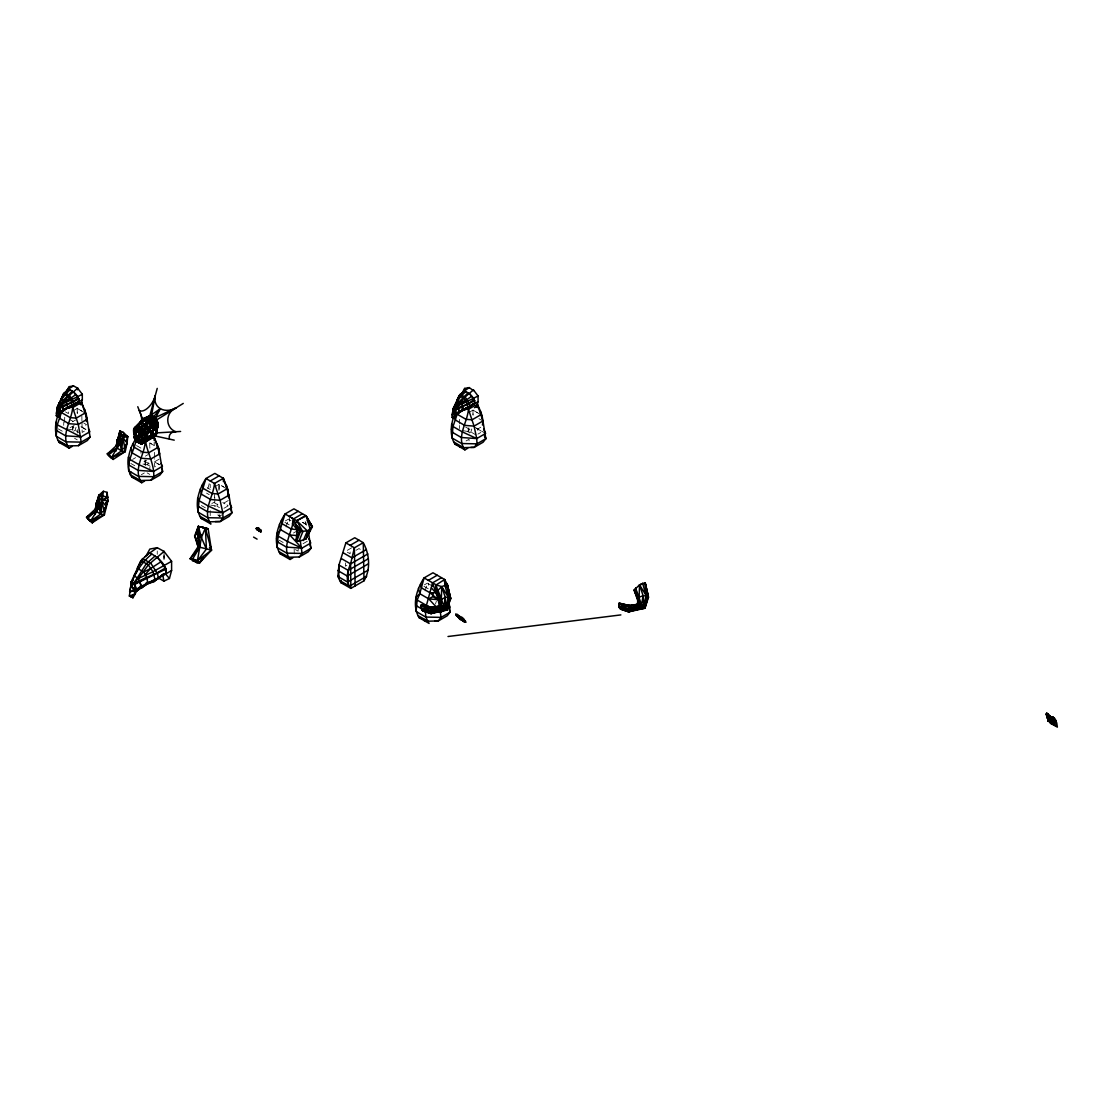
<?xml version="1.0" encoding="UTF-8"?>
<svg xmlns="http://www.w3.org/2000/svg" width="1113" height="1113" viewBox="0 0 1113 1113"><rect width="100%" height="100%" fill="white"/><g stroke="black" fill="none" stroke-linecap="round" stroke-linejoin="round"><path stroke-width="0.75" stroke-dasharray="5 3.75" d="M164.042 553.731L164.001 561.091L164.056 555.053M63.705 425.333L63.775 422.258M72.401 430.202L72.47 426.822L76.101 428.922M144.94 464.775L145.107 456.316L148.085 454.591M214.364 497.622L214.419 494.534M345.461 562.9L345.392 566.183L348.355 564.472M459.432 428.575L459.502 425.5M459.53 423.97L459.627 419.351M468.156 431.914L468.225 428.519M77.173 413.006L77.27 408.388L75.851 404.186M149.74 446.035L149.824 442.946L154.248 445.617L154.206 442.153M218.927 490.416L219.066 484.252L223.532 486.882M472.928 414.704L473.025 410.085L480.426 414.537M64.54 422.244L64.735 417.222M207.881 488.426L209.23 483.765L206.267 485.477M286.083 526.978L288.337 519.201L291.008 520.745M425.11 590.92L427.364 583.142L431.371 585.452M76.032 427.281L75.141 430.3L72.359 431.9M150.158 466.291L147.681 464.858L149.003 460.337M219.4 507.598L216.924 506.165L218.704 500.127M471.787 428.978L470.896 431.997L468.114 433.597M435.503 604.039L436.379 601.02M221.682 514.943L219.108 516.474L219.108 512.091M72.79 410.975L77.27 408.388L84.671 412.826M72.568 421.744L75.545 420.032M81.972 422.509L82.056 427.225L86.522 424.651L83.809 423.079M132.628 459.377L135.591 457.666M159.062 459.21L154.596 461.798L159.813 464.803M141.365 474.681L144.328 472.969M214.572 486.854L219.066 484.252L226.454 488.704M228.304 500.516L223.852 503.09L227.762 505.358M223.95 508.293L228.207 505.831L222.781 502.575M468.545 412.686L473.025 410.085M285.373 520.912L288.337 519.201M293.456 533.044L297.922 530.47M480.788 427.211L477.811 428.922L477.88 432.387M466.069 440.957L469.032 439.259L469.13 444.449M477.922 434.126L480.76 432.484M303.042 543.728L307.313 541.266M351.625 547.833L345.698 551.255L350.122 553.801L350.122 548.723M355.979 550.337L358.97 548.598L363.436 551.227M424.401 584.854L427.364 583.142M70.049 427.629L74.168 425.597M143.953 461.519L146.707 460.17M211.832 503.493L214.586 502.144M463.05 430.675L470.896 431.997L475.849 434.863M67.295 428.978L75.141 430.3L80.094 433.152M142.979 464.065L147.681 464.858M210.649 505.107L216.924 506.165M477.491 412.714L473.067 410.154L473.067 415.302M478.938 418.683L482.931 420.992M474.249 426.877L484.336 432.693M465.582 427.002L473.067 431.329M423.914 586.273L428.338 588.833L428.338 583.755M302.625 522.317L306.047 524.293L307.063 527.437M154.276 445.576L149.852 443.016L149.852 448.163M284.886 522.331L289.31 524.891L289.31 516.418M81.736 411.017L77.312 408.457L77.312 413.591M136.537 445.603L140.961 448.149L140.961 453.297M207.268 487.758L210.218 489.456M206.531 493.101L209.23 494.659M65.472 411.88L68.422 413.591L68.422 410.196M145.01 461.394L149.852 464.191L149.852 469.324M214.253 502.686L217.898 504.787M279.182 540.208L283.147 542.49M295.488 549.613L298.131 551.144M69.562 419.378L72.957 421.34M82.056 427.225L85.979 429.479M130.833 463.467L134.798 465.763M147.139 472.886L149.782 474.402M201.397 505.539L205.362 507.82M217.703 514.943L220.346 516.474M58.293 428.895L62.258 431.19M74.599 438.313L77.242 439.844M476.74 428.408L482.179 431.663M154.888 462.09L158.964 464.524L154.707 466.987L154.54 458.639M80.985 426.696L86.424 429.966L82.167 432.414L82.098 428.95M302.597 522.359L305.56 524.14M305.157 521.663L306.047 524.293L305.588 520.606M468.81 427.768L468.893 432.484M294.166 548.848L294.263 554.051M214.739 497.205L214.934 506.652M154.415 452.351L154.512 457.067M145.594 460.629L145.706 466.917M81.847 416.206L81.931 420.923M73.055 426.056L73.11 429.201M164.028 556.417L164.028 557.237M298.201 546.066L298.201 550.448M219.108 484.322L219.108 489.47M210.218 484.378L210.218 487.758M210.218 510.617L210.218 515.764M157.253 550.991L157.253 554.288M77.312 429.618L77.312 433.04"/><path stroke-width="1.5" d="M155.138 396.061L151.618 414.912L156.794 419.824L158.227 423.872L154.874 428.644C150.213 433.096 143.229 431.413 138.916 435.962L135.424 436.004L135.383 435.169L135.424 436.004C142.756 435.378 149.81 432.303 156.307 428.742L158.227 423.872L155.848 417.347L160.369 408.666A16.82 13.37 -37.9 0 1 155.138 396.061A13.857 7.068 -59 0 1 139.264 410.544A8.014 2.435 78.5 0 1 141.754 421.298M143.132 434.098L141.574 430.091L135.299 427.169C131.376 428.213 135.132 438.995 135.703 434.112L135.744 435.893L136.273 432.206L136.036 433.027M169.399 439.092A8.695 6.72 34.4 0 1 175.951 431.733A12.605 11.909 -71.1 0 1 175.84 408.012A16.82 13.37 -37.9 0 1 160.369 408.666L147.904 417.292L136.009 427.392L133.727 432.567L135.383 435.976L133.643 432.887L134.548 428.171L139.278 423.497L142.951 425.903L144.175 425.416L138.249 428.7L136.482 431.413L135.703 435.865L133.977 431.719M136.259 432.261L139.403 428.199L144.314 431.691L148.558 430.592L152.398 427.211L155.389 426.168L157.309 422.467M138.165 441.332L137.72 438.953L143.257 441.388L150.074 438.299L156.613 432.637L155.959 425.277L152.189 419.768L147.904 417.709L151.563 415.191M144.954 440.498L148.307 439.802L153.608 436.727L153.705 434.307L149.017 431.524C148.224 436.282 140.767 437.27 140.767 441.944C135.675 436.672 137.247 442.348 141.254 444.212L148.307 439.802L153.705 434.307L152.398 427.211L148.822 422.578L142.464 419.796L135.661 426.71L135.216 428.491M135.271 433.861L134.228 436.185L138.109 439.023L138.026 440.428L134.395 437.979L134.91 434.571L136.009 436.338L134.506 437.214L135.396 433.305M138.541 441.527L138.541 442.71L136.44 441.444L134.395 437.979L135.146 434.418M138.402 439.872L139.682 437.019L144.175 434L137.581 439.12M155.806 417.625L149.921 421.465L143.8 428.519L141.17 430.049L138.666 436.059L141.574 433.18L142.631 434.209L141.17 430.049L136.203 427.197L134.27 428.853L134.005 433.138L135.703 435.865M138.722 435.239L139.556 434.738L138.916 435.962L138.916 434.557M156.975 421.104C153.357 427.42 144.565 429.048 139.167 433.764L138.638 435.934L139.556 432.414L141.212 433.917L138.569 435.726L135.299 435.586L133.741 433.221L134.13 430.522L133.699 433.096L135.383 435.976M139.556 433.903L139.556 432.414L134.59 429.562L135.299 427.169L136.649 427.809C140.641 426.752 137.469 432.567 141.156 428.867L138.902 430.175L138.485 428.449L136.982 431.288M141.574 431.232L141.17 430.049L139.375 433.04M138.36 434.946L146.095 439.482L145.107 441.944L142.311 443.127L141.254 442.487L141.254 444.212L142.436 441.513L140.447 440.47L141.254 444.212L149.615 438.731L151.368 436.866L150.185 435.851L152.119 436.421L151.048 437.882L150.185 435.851L152.119 436.421L150.408 437.799L144.092 434.126L139.153 437.799M140.989 431.58L141.351 430.077L141.351 431.357M141.17 431.19L141.17 430.049M146.248 433.555L144.954 429.535L137.65 425.333L134.756 428.255L135.021 429.423L134.27 428.853L133.783 432.401M142.061 429.882L144.022 434.487M144.481 420.074L141.894 422.996L138.735 424.429L138.875 426.446L134.979 428.686L139.96 431.552C148.572 428.978 128.621 424.345 139.403 428.213L139.417 429.882L141.142 426.849L139.848 430.522L140.21 428.06M175.84 408.012L155.848 417.347L153.524 416.902L147.612 421.02L142.951 426.71L144.133 424.248L153.524 416.902L160.369 408.666M143.8 429.284L143.8 428.519L146.081 428.658L145.594 426.543L142.951 425.903L140.669 423.705L140.697 424.665M144.022 438.578L144.022 437.771L141.727 439.12M148.822 422.578L145.594 426.543L142.951 425.903M199.714 543.951L199.714 547.359L192.73 558.796L190.156 558.74L198.044 546.761L195.679 537.454M138.763 441.917L138.777 442.849L136.44 441.444L135.188 438.397L137.456 435.684L136.203 437.576M645.693 586.927L645.345 583.629L648.448 597.278L644.942 608.227L628.734 611.858L628.622 608.032L629.36 609.437M73.472 385.877L67.434 389.703L66.836 391.581L68.881 386.726L73.472 385.877L77.673 388.187L82.32 394.28L82.32 399.929L80.999 404.895L78.258 401.89M77.673 388.187L77.673 389.606L77.673 388.187L67.976 396.492L61.855 404.84L57.208 408.916L56.248 415.706L58.53 416.693L58.933 414.746L57.306 416.165M130.972 585.229L138.429 578.426L148.335 564.889L164.056 551.436L164.056 552.577L164.056 551.436L157.253 547.693L149.824 549.071L146.499 555.22L157.253 547.693M455.718 413.841L456.525 414.314L459.558 412.45L459.419 411.615L458.765 411.24L454.201 418.446L452.003 417.417L453.047 410.558L457.61 406.551L463.731 398.19L473.428 389.884L473.428 390.593L469.227 387.588L464.636 388.423L462.591 392.221L469.227 387.588M136.009 436.338L134.228 436.185L135.271 439.065C138.165 437.27 133.908 438.939 142.116 442.431L146.095 439.482L143.271 437.993L142.408 438.55L141.254 440.303L143.257 441.388L146.095 439.482M146.526 435.879L148.085 438.884L150.408 437.799L146.526 435.642L143.299 437.785L143.271 440.094M147.904 417.528L141.713 419.615L140.586 422.022M141.24 421.59L142.77 418.891L149.796 415.789L155.848 417.347L155.417 419.003L155.737 417.361L153.385 417.013L151.674 415.024L142.77 418.891L140.085 422.745C140.335 420.422 146.944 415.441 147.097 419.504M151.187 421.855L151.187 420.408L148.933 420.004L147.083 418.043M138.582 440.734L135.522 438.939C136.885 439.148 135.73 437.506 134.033 436.658L137.873 439.245L134.701 437.172L135.786 437.632L137.497 436.171M136.217 439.315L134.701 437.172L139.737 440.136L135.494 437.618C147.069 441.722 135.897 442.918 138.638 438.174L137.678 436.56L136.551 438.397L138.638 438.174M338.742 578.454L338.95 565.028L345.865 542.88L354.755 537.746L363.269 542.671C369.516 554.037 370.866 569.508 364.021 580.791L350.859 588.387L340.842 582.614L337.865 576.451L338.95 565.028L348.202 570.371L348.341 583.699M341.107 580.374L340.842 582.614L345.475 584.283M107.126 492.377L107.029 497.135L102.368 500.335L99.572 506.693L90.501 521.107L86.536 517.169L95.315 509.086L98.848 495.257L103.37 491.278L107.126 492.377L107.975 500.488L104.358 514.86L92.254 522.72L87.663 518.366L99.127 507.792M190.156 558.74L197.432 560.799L206.42 549.071L201.383 537.565L197.877 532.835L194.622 535.993L199.714 547.359L197.794 535.923L198.351 526.324L208.145 528.8L211.484 550.17L199.63 562.83L197.14 562.844L190.156 558.74L199.714 547.359L198.351 526.324L194.622 535.993L198.044 546.761L211.484 550.17L205.39 528.021L199.728 526.713L208.145 528.8L199.728 526.713M430.981 613.124L422.717 610.884L431.162 613.486L431.19 607.392L441.11 605.764L441.75 586.607L447.315 584.506L450.57 598.001L447.162 609.98L430.94 613.597L422.717 610.884L421.062 608.199L421.201 604.999L431.357 607.336L440.386 606.195L447.315 609.256L447.162 609.98L430.801 612.762L430.94 613.597L447.315 609.256L450.57 598.001L447.315 584.506L444.63 579.511L432.971 572.778L424.081 577.911C416.61 589.292 411.671 605.11 419.058 617.645L429.075 623.419L425.778 617.075L425.486 611.051L416.025 605.583L415.775 597.598L419.768 593.702L424.081 577.911L436.199 584.895L441.75 586.607L448.247 597.097L447.315 609.256L445.826 610.105L441.43 608.561L439.663 606.627L439.858 600.157L436.199 584.895L444.63 579.511L444.783 582.419M622.612 604.665L618.995 603.26L618.856 606.446L629.346 606.335L638.904 604.011L643.704 605.917L645.109 607.517L643.62 608.352L640.365 606.71L628.65 607.587L628.984 605.653L638.904 604.011L639.53 584.854L645.109 582.753L648.364 596.248L644.942 608.227L628.581 611.009L629.207 605.5L638.18 604.442L645.109 607.517L646.041 595.344L645.109 582.753M1054.331 723.144L1049.921 722.114L1049.893 719.235C1048.154 718.581 1043.883 711.374 1048.446 714.393L1048.251 719.179L1051.27 719.805L1051.187 717.217M98.848 495.257L98.807 502.533L96.135 511.243L86.536 517.169L90.501 521.107L100.657 514.136L100.128 506.638L102.368 500.335L108.114 497.219L98.848 495.257L96.414 503.048L96.135 511.243L95.022 514.526M59.824 414.467L59.518 408.485L57.445 406.885L63.441 393.877L68.561 388.952C73.291 391.345 79.093 395.713 79.065 401.598L67.003 408.401L60.77 412.617L59.824 414.467L58.78 411.24M135.146 594.008L134.645 584.311L131.278 581.737L140.989 560.646L149.281 552.674C156.961 556.556 166.352 563.637 166.31 573.153L157.406 579.052L146.763 584.186L136.676 591.003L135.146 594.008L134.047 590.92M292.9 557.836L290.048 559.477L280.031 553.69C272.643 541.168 277.582 525.35 285.053 513.969L293.943 508.836L306.145 515.876L312.377 526.741L305.908 539.068L298.952 541.308L296.837 540.932L296.211 539.694L297.171 529.426L293.568 518.881L302.458 513.747M467.766 448.233L464.914 449.875L454.897 444.101C449.652 435.893 450.807 425.083 453.867 416.29M452.003 417.417L455.676 416.123L454.744 413.799L455.273 410.182L453.2 408.596L459.196 395.574L464.316 390.663C469.046 393.042 474.848 397.411 474.82 403.296L456.525 414.314L456.274 412.464L456.594 413.104L469.909 406.509L478.075 401.64L478.075 395.991L473.428 389.884M1048.251 719.179L1047.152 716.883L1048.251 719.179L1049.865 718.414M1046.401 714.24C1048.655 719.401 1046.262 710.219 1046.401 714.769L1048.196 717.704L1047.124 717.662L1047.611 716.132L1046.401 714.769L1047.194 713.405L1046.846 716.021L1047.583 718.205L1048.543 718.024L1047.792 713.739L1047.124 717.662L1049.893 719.235L1049.782 715.729L1048.363 717.05L1047.5 716.522L1048.446 714.393L1047.166 714.393L1046.818 713.183L1051.395 717.342L1054.206 717.76L1056.752 722.935L1057.35 727.123L1050.547 723.213L1050.909 722.49M72.122 391.011C68.269 396.311 56.123 404.033 60.825 411.393L60.77 412.617L59.963 412.144M139.807 588.429L136.676 591.003L136.774 589.041L133.908 583.254L146.304 563.721L155.069 556.013M456.525 414.314L456.594 413.104C451.878 405.744 464.024 398.009 467.877 392.722M197.502 541.628L199.714 547.359L197.794 535.923L198.351 526.324L201.383 537.565L197.432 560.799L199.63 562.83L203.707 557.53M197.905 534.003L198.351 526.324L195.805 534.31M133.045 597.611L129.345 596.025L131.042 584.923L134.464 590.405L129.637 591.893L131.042 584.923M134.13 431.288L133.991 432.929M135.132 428.936L135.202 427.949M431.371 607.74L421.368 605.444M444.407 581.097L447.315 584.506L448.247 597.097L445.91 607.67L431.51 612.039L421.646 609.771L431.162 613.486L431.413 607.253L421.201 604.999L431.566 608.088L441.11 605.764L445.91 607.67L447.315 609.256M641.839 605.862L638.904 604.011L634.201 590.057L639.53 584.854L643.091 595.65L641.603 604.86L629.429 608.561L618.856 606.446L620.511 609.131L628.734 611.858L629.207 605.5L619.162 603.705M619.148 607.239L619.621 606.668L620.511 609.131L628.956 611.733L629.207 605.5L619.593 603.204L618.731 604.206L629.346 606.335L618.995 603.26L629.207 605.5L628.734 611.858L622.626 609.618M98.667 503.146L99.057 497.219L101.38 495.48L103.37 491.278L100.657 514.136L104.358 514.86L101.38 495.48M151.02 418.891L149.267 416.457L141.017 420.644M130.708 471.745L130.458 474.806L131.682 476.962L141.699 482.736L144.551 481.094M156.46 434.376L154.61 436.282L150.672 436.978L152.161 437.84L156.46 434.376L157.142 425.361L153.524 418.738L151.187 418.265L149.253 416.276L145.65 418.043M70.105 389.842C63.33 395.741 57.292 403.977 56.429 413.16L59.448 412.255L59.921 414.412L58.446 416.749L58.85 414.801L57.222 416.22M134.325 590.488L130.903 585.007C134.506 573.473 142.186 561.773 151.785 554.121M456.998 402.572L453.2 408.596L452.963 410.614L455.161 413.939L452.184 414.857C453.13 405.716 459.015 397.438 465.86 391.553M149.337 582.405L140.85 587.567L141.574 587.984L147.431 583.769L147.236 578.37L143.758 571.999L137.261 568.242L140.989 560.646L148.335 564.889L152.996 571.79L138.429 578.426L133.894 575.811L136.676 571.72M459.558 412.45L463.231 409.125L463.036 406.509L460.893 402.586L456.887 400.263L460.142 394.28L465.304 397.271L469.143 403.115L469.909 406.509L459.099 412.186L461.255 410.307M447.023 587.608L447.315 584.506L446.703 585.869L447.551 585.368L444.518 581.529M125.073 447.843L127.063 443.071L127.731 436.574L123.167 432.317L119.926 430.912L116.197 445.812L117.004 447.969L121.526 450.862L125.226 451.586L127.063 443.071L120.301 433.847L119.926 430.912L123.14 437.506L125.226 451.586L113.136 459.446L107.405 453.895L116.197 445.812L119.926 430.912M99.767 503.507L99.057 497.219L96.414 503.048L98.306 504.718L99.057 497.219L106.194 506.345L104.205 511.117L107.975 500.488L102.368 500.335M133.56 594.592L131.904 597.125L130.917 596.846L132.906 597.695L135.285 593.925L134.52 590.433L130.903 585.007L131.278 581.737L133.282 579.08M119.995 444.518L117.004 447.969L107.405 453.895L111.37 457.833L121.526 450.862L123.14 437.506L125.157 435.948L127.731 436.574L126.492 441.402M228.638 497.845L227.942 489.595L223.365 478.326L214.851 473.401L205.961 478.534C198.49 489.915 193.537 505.733 200.938 518.268L210.941 524.042C201.815 511.382 213.487 496.829 214.475 483.445L223.365 478.326L228.972 495.16L231.88 512.87L229.125 516.404L220.235 521.538L209.606 521.83L199.714 516.112M482.444 425.013C483.946 417.695 480.301 410.6 477.324 404.144L477.394 407.581M123.167 432.317L125.157 435.948L121.915 434.557L127.731 436.574L123.14 437.506L117.004 447.969L108.545 455.092L111.37 457.833L117.004 447.969L120.301 433.847L117.282 439.774L117.004 447.969L115.905 451.252M119.536 439.872L120.301 433.847L121.526 450.862L123.376 448.261M139.334 435.308L138.666 435.406M1053.26 723.492L1052.049 724.187L1050.227 722.629L1053.093 717.12L1053.315 724.8M1056.028 726.358L1055.847 720.292L1048.488 716.062L1048.543 718.024L1047.486 717.482L1047.138 714.852L1048.363 717.05L1047.597 715.951L1048.446 714.393L1047.083 715.52L1047.124 717.662L1049.796 716.216M120.301 433.847L117.004 447.969L120.301 433.847L121.526 450.862M134.506 437.214L134.91 434.571L134.91 436.574M420.937 605.597L431.566 608.088L421.062 608.199L431.635 610.314L443.809 606.613L445.297 597.403L441.75 586.607L436.407 591.81L441.11 605.764L444.045 607.615M455.05 406.134L459.196 395.574L463.731 398.19C466.987 401.501 471.133 410.21 462.758 410.113M151.493 415.65L151.618 414.912L153.288 417.751L155.667 417.848L153.274 416.958L153.135 417.667L151.577 415.274M367.846 553.94L350.595 563.901C347.117 571.539 345.253 581.278 350.859 588.387L350.595 563.901L354.379 547.805L363.269 542.671L364.021 580.791M138.916 428.922L138.513 430.411L139.403 428.213L136.12 426.933M155.486 419.42L155.848 417.347L153.274 416.958M100.657 514.136L98.765 502.297L96.414 503.048L95.315 509.086L96.135 511.243L100.657 514.136L102.493 511.535M156.46 431.413L158.032 425.347L156.446 432.414M153.232 417.514L151.549 415.469M132.906 597.695L133.699 594.467M454.201 418.446L454.855 415.65L455.676 416.123L454.535 412.951M146.471 439.343L147.139 436.783L148.085 438.884L146.471 439.343L147.139 436.783L147.139 438.786M148.836 437.548L150.074 438.299L148.46 438.759L149.128 436.199L150.074 438.299L144.328 440.678M100.128 506.638L99.057 497.219L96.135 511.243L98.765 502.297M156.836 430.842L158.032 425.347M645.109 607.517L628.956 611.733L619.426 608.032L629.304 610.3L643.704 605.917L646.041 595.344L642.577 583.101M290.048 559.477C280.921 546.817 292.594 532.264 293.568 518.881M441.485 577.703L432.595 582.822L426.432 605.402L440.915 612.122L449.805 606.988L448.789 602.328M135.313 427.448L143.368 418.822L145.692 419.031L149.267 416.457L151.104 419.128L149.253 416.276M148.711 432.943L148.558 430.592L145.594 426.543L147.069 427.976L156.794 419.824L183.255 403.421M156.432 431.427L158.227 423.872M57.653 416.137C55.066 423.761 54.467 432.832 57.918 440.233L67.823 445.951L78.439 445.673L87.329 440.539L90.083 436.992L86.146 413.716L81.569 402.447L72.679 407.581C71.705 420.964 60.032 435.517 69.159 448.177L72.011 446.522M153.705 434.307L150.102 431.955L149.935 429.604L146.805 424.902L144.133 424.248L141.88 422.064L136.607 426.029L133.699 433.096L134.242 432.54M148.46 438.759L149.128 436.199L149.128 438.202M308.412 532.153L310.972 548.306L302.096 553.425L286.751 553.133L277.067 547.526L278.139 536.118L285.053 513.969L296.726 520.703L307.425 530.971L303.279 540.584M158.463 578.023L163.889 581.153L169.44 578.496L171.597 570.468L171.597 561.314L164.056 551.436M474.472 407.692L476.754 406.593L478.075 401.64M157.225 388.395L149.796 415.789L147.514 417.681L148.405 417.333M136.245 438.87C134.882 450.848 124.628 462.799 130.458 474.806L140.363 480.524L141.699 482.736M621.096 609.061L620.943 608.616M137.72 429.479L138.888 428.463L139.403 429.521L139.835 428.018L139.835 429.632M138.916 429.145L139.835 428.018L139.403 429.882L139.222 428.282M135.995 438.508C129.665 447.983 126.729 459.474 128.718 470.799L138.402 476.392L153.747 476.698L162.623 471.564L158.686 448.289L154.109 437.019L145.219 442.139C144.384 454.925 133.797 467.989 140.363 480.524L150.978 480.232L159.869 475.112L162.623 471.564L161.733 468.476M143.02 435.239L137.567 439.552L138.777 442.849M143.591 439.718L144.217 437.604L145.344 439.663L143.591 439.718L145.038 438.439M137.72 438.953L137.734 440.108L135.383 438.703L136.356 437.492L138.694 438.898L134.228 436.185M141.254 442.487L141.254 444.212L143.257 441.388L142.575 438.995L141.476 441.235L143.257 441.388L142.575 438.995L142.575 440.998M140.739 440.887L140.461 441.791L142.116 442.431L140.447 440.47L134.395 437.979L135.383 438.703M136.023 433.207L138.527 428.477L138.694 429.632L138.485 428.449L141.574 430.091M138.902 429.799L139.403 428.769M140.294 441.527L143.285 438.995L145.789 440.498L143.271 438.452L141.254 440.303M145.706 420.241L145.692 419.031L147.612 421.02L149.921 421.465L154.874 428.644L150.102 431.955M135.522 438.939L135.828 438.063M123.14 437.506L120.997 443.364L119.634 439.023L117.282 439.774L119.174 441.444L119.634 439.023M300.524 531.332L295.362 524.153L302.792 531.736L300.524 531.332L295.362 524.153L296.726 520.703L306.145 515.876L312.377 526.741L307.425 530.971L300.524 531.332L296.837 540.932L298.952 541.308L302.792 531.736L296.726 520.703L305.602 515.569M1047.083 715.52L1046.401 714.769L1047.208 713.683M64.415 409.542L66.571 407.65C74.432 409.974 72.192 399.595 67.976 396.492L63.441 393.877L61.34 399.859L63.232 395.143L67.629 389.8M61.34 399.859L62.606 396.715M73.569 405.076L78.55 402.057L71.357 406.885L67.003 408.401M418.474 588.276L419.768 593.702L417.166 600.06L416.095 611.482L425.778 617.075L441.124 617.381L450 612.247L449.805 606.988M152.551 435.851L153.204 434.251L150.825 433.833L152.551 435.851L150.825 433.833L152.578 434.96M140.015 564.249L140.655 562.719M197.877 532.835L197.836 536.257L201.383 537.565L205.39 528.021L206.42 549.071M458.987 396.854L457.095 401.57L456.887 400.263M135.188 438.397L134.395 437.979L135.828 438.772L136.217 437.854M305.212 516.446L306.145 515.876L310.249 529.343L307.16 536.577L306.492 535.353M135.522 437.701L137.873 439.371M145.789 440.498L143.271 439.106L140.127 440.971L141.295 440.205L143.257 441.388M641.603 604.86L635.648 588.221L634.466 590.906L636.33 593.493M305.908 539.068L310.249 529.343M640.378 585.48L641.06 583.977M135.452 435.559L134.548 437.479L136.44 441.444L137.581 440.345L136.426 440.998M1046.874 714.977L1046.568 713.308M139.835 429.632L141.142 426.849M155.263 435.433L156.084 433.764L154.93 435.044M1047.653 716.369L1046.818 716.285L1047.194 715.075M106.403 503.452L107.975 500.488L105.735 502.826M140.586 436.282L144.092 434.126M140.711 436.574L144.161 434.153L143.925 432.971M459.474 397.536L458.695 398.927L459.919 395.546M201.926 558.684L199.63 562.83L192.368 560.771M138.541 438.675L144.022 434.084M62.829 396.089L64.387 392.583L69.549 395.56L73.667 402.03L74.154 404.812L72.735 405.828L71.649 405.202M1047.124 717.662L1047.5 716.522M1047.486 717.482L1047.834 715.297L1046.846 716.021M135.202 437.757L136.329 435.92L137.289 437.534L135.202 437.757L138.179 439.065L138.207 440.525M256.24 528.397L258.077 527.701L260.915 530.275L260.915 531.944L256.63 529.468L256.24 528.397L261.305 531.332M143.034 430.926L147.069 427.976M448.247 591.977L447.551 585.368L450.654 599.017L449.109 600.213L450.57 598.001L448.247 597.097L445.297 597.403L439.858 600.157L436.199 590.349M645.345 583.629L648.448 597.278L646.903 598.474L648.364 596.248L643.091 595.65L639.182 597.222L637.777 599.434L637.457 604.874L639.224 606.808L643.62 608.352M142.979 442.334L144.593 439.858M57.347 407.233C62.885 397.717 54.3 415.344 59.059 403.226L60.575 400.986M144.412 419.504L145.149 418.446L143.104 418.864L137.595 425.709M125.213 445.673L127.063 443.071M104.344 508.947L106.194 506.345M146.499 555.22L149.281 552.674M462.591 392.221L464.316 390.663M64.443 393.682L68.561 388.952M143.41 559.31L141.337 562.037L142.52 558.559L150.909 563.401L157.573 573.863L158.338 578.357L146.415 583.991L148.585 582.238M57.166 410.307L57.139 410.822M452.782 412.659L453.548 411.657M62.286 410.627L60.77 412.617L60.227 411.087L58.989 412.088L82.32 399.929M138.485 428.978L137.65 429.465M136.676 591.003L139.445 587.4M78.439 445.673L81.207 442.125L90.083 436.992M150.978 480.232L153.747 476.698C154.61 461.798 144.314 448.845 145.219 434.167M278.807 551.547L288.712 557.251L299.327 556.973L302.096 553.425L300.204 540.389M477.324 404.144L482.931 420.992L485.838 438.703L483.084 442.237L474.194 447.37L463.578 447.649L453.673 441.944M145.358 556.57L147.779 554.065M460.74 394.517L463.384 391.512M467.404 406.913L468.49 407.539L473.401 403.727L476.754 406.593M296.726 539.082L296.211 539.694L299.856 530.011L291.147 528.939L282.299 523.833L281.464 520.355M150.408 437.799L149.615 438.731L155.945 435.294L156.613 432.637L156.098 427.225L151.187 420.408M421.799 604.943L420.937 605.959L431.566 608.088M138.916 435.753L142.631 434.209L141.184 433.416M105.749 502.965L107.975 500.488M142.381 438.981L146.526 435.642M59.059 403.226L61.855 404.84L75.823 394.545M145.066 574.656L150.645 568.479L161.065 561.731M454.814 404.937L457.61 406.551L471.578 396.242M141.212 433.917L139.96 433.194L139.556 434.098L140.795 435.127M308.76 538.789L310.777 543.047L301.887 548.18L286.458 547.095L276.998 541.641L276.734 533.656L280.74 529.746L279.446 524.334M1048.529 720.32L1049.921 722.114L1048.029 720.793L1051.27 719.805M146.666 421.924L148.947 420.004L147.904 417.292L149.963 419.824M86.536 517.169L92.254 522.72L96.024 519.381M169.44 578.496L165.475 573.905L164.014 573.863L153.831 581.723L146.763 584.186M469.422 393.612L473.387 398.468L474.82 403.296L472.58 404.116L473.401 403.727M133.908 590.057L133.323 588.874L134.52 590.433L129.637 591.893M57.626 412.116L56.429 413.16L59.406 412.241L57.292 408.861L57.445 406.885L60.102 404.895M141.254 444.212L142.394 443.252L141.254 443.906M58.989 412.088L60.213 411.059M163.889 581.153L162.679 574.475L153.831 581.723L155.013 579.414L152.94 571.706L171.597 561.314M469.324 406.774L471.495 405.007M69.02 406.482L64.498 409.751M149.921 422.662L149.921 421.465L155.848 417.347M439.983 601.173L436.407 591.81L437.854 589.96L441.388 598.961L439.858 600.157L441.11 605.764L444.866 607.142L442.473 609.089L430.801 610.202M639.182 597.222L637.777 599.434L634.201 590.057L635.064 589.556M72.735 405.828L77.117 402.308M468.49 407.539L471.87 404.951M135.786 437.632L135.007 437.673M136.106 581.626L133.908 583.254L157.114 572.861L165.517 567.922L164.613 567.393M164.014 573.863L155.653 580.235M63.344 410.488L67.42 408.151L67.281 404.812L65.138 400.875L61.132 398.565M142.381 439.635L143.285 438.995M143.271 437.993L145.441 436.588M462.145 617.353L459.558 619.023L465.707 622.292L463.495 618.466L455.801 614.209L460.226 619.579M78.007 398.037L73.388 401.403L57.25 409.041M146.721 577.341L134.645 584.311L130.903 585.007M453.005 410.753L469.143 403.115L473.762 399.748M58.168 411.629L59.365 412.311L60.825 411.393M134.381 590.516C146.304 582.739 159.604 578.064 171.597 570.468M455.12 414.008L456.594 413.104M139.96 431.552L140.739 432.581L136.509 431.427L135.271 435.573L138.569 435.726L140.795 434.362M140.906 436.24L144.161 434.334L139.292 437.882M82.32 394.28L65.945 402.516M478.075 395.991L461.7 404.228M148.46 420.756L149.852 419.309L147.626 421.034L148.46 420.38L148.46 421.799M364.16 577.758L366.734 576.228L349.51 586.175L339.618 580.457M152.189 420.171L153.524 418.738M140.21 440.804L142.311 443.127L145.107 441.944M142.116 442.431L140.461 441.791L141.114 440.261M140.516 430.856L142.492 429.688L143.396 430.341L144.76 433.987M138.958 434.446L139.96 433.68M125.226 451.586L111.37 457.833L107.405 453.895L110.187 452.254M136.245 432.247L136.996 431.816M140.586 436.505L142.867 435.155M137.734 440.108L138.541 439.079M138.541 439.788L137.72 440.261L135.522 438.244L136.356 437.771L135.828 438.772M141.727 439.663L144.231 437.896M141.949 439.788L144.245 438.439M135.369 437.785L137.984 439.037L137.887 440.358L138.569 439.969L138.694 438.759L136.315 437.339M138.708 439.162L137.428 439.732M86.411 421.521L86.146 413.716L85.158 412.993L76.282 418.112L70.258 417.639L61.41 412.533L57.25 424.818L56.179 436.226L65.862 441.819L81.207 442.125L78.3 424.415L72.679 407.581M80.999 436.88L57.25 424.818L55.845 422.356L56.109 430.341L65.57 435.795L80.999 436.88L89.889 431.747L88.539 428.908M135.549 427.99L137.553 427.211M141.476 441.235L142.979 440.358M142.381 443.113L143.285 442.598M158.895 454.535L158.686 448.289L157.698 447.551L148.822 452.685L142.798 452.212L133.95 447.092L133.115 443.614M153.538 471.439L139.055 464.719L129.79 459.377L128.398 456.928L128.649 464.9L138.109 470.368L153.538 471.439L162.428 466.305L161.079 463.467M210.218 480.997L219.108 475.863M228.095 494.269L227.942 489.595L226.955 488.857L218.065 493.991L212.054 493.504L203.192 488.398L202.371 484.92M228.972 495.16L220.082 500.294L210.691 499.542L201.634 494.325L200.354 488.899M215.226 521.58L220.235 521.538L222.99 518.004L222.795 512.745L208.298 506.025L199.046 500.683L197.641 498.221L197.905 506.206L207.352 511.674L222.795 512.745L231.671 507.611L229.654 503.354M474.361 405.855L468.434 409.278C467.46 422.662 455.787 437.214 464.914 449.875M289.31 516.418L298.201 511.298M482.012 418.544L481.901 415.427L480.913 414.69L472.037 419.824L466.013 419.337L457.165 414.231L453.005 426.516L451.934 437.938L461.617 443.531L476.962 443.837L485.838 438.703L484.503 434.07M482.931 420.992L474.055 426.126L464.664 425.375L455.607 420.144L454.633 416.081M470.855 447.398L474.194 447.37L476.962 443.837L476.754 438.578L462.271 431.858L453.005 426.516L451.614 424.053L451.864 432.039L461.325 437.506L476.754 438.578L485.644 433.444L483.626 429.187M299.327 556.973L308.218 551.839L310.972 548.306L310.082 545.217M350.122 545.342L359.012 540.208M366.4 549.516L351.958 557.863L343.096 552.744M338.867 569.939L337.809 570.552L347.256 576.019L368.18 563.943M338.783 575.922L337.865 576.451L347.562 582.043L368.111 570.176M348.202 570.371L368.013 558.935M428.338 580.374L437.228 575.24M417.834 615.489L427.74 621.207L438.355 620.915L441.124 617.381L438.216 599.67L432.874 596.582L428.825 598.919L419.768 593.702M1047.806 714.017L1047.069 715.742L1046.206 714.351M1046.818 716.285L1047.848 715.687L1046.957 715.186L1047.681 717.162L1051.256 719.207M1047.583 718.205L1049.823 716.828M1051.994 717.996L1053.093 717.356M1048.029 720.793L1049.03 720.222L1049.058 721.252L1048.029 720.793L1049.921 722.114M1048.265 721.001L1049.893 720.055M1051.215 719.443L1053.121 718.344M1051.075 719.916L1053.135 718.734M1050.366 721.683L1053.176 720.069M1050.227 722.629L1053.19 720.918M1050.463 723.367L1053.218 721.78M1051.312 723.742L1053.232 722.629M134.214 430.912L134.59 429.562M153.385 430.425L156.307 428.742M73.667 391.901L78.926 399.024L59.518 408.485M157.573 557.46L166.087 568.993L134.645 584.311M473.387 398.468L474.681 400.722L455.273 410.182M137.664 439.148L137.678 436.56L137.678 438.564M69.187 406.968L66.78 408.276L68.728 407.247M462.535 409.987L464.483 408.944M146.415 583.991L148.516 582.864M310.68 525.767L311.598 525.294L307.953 520.244M65.138 400.875L69.396 398.704M460.893 402.586L465.151 400.416M143.758 571.999L150.645 568.479M66.975 404.172L59.059 407.831M454.814 409.528L462.73 405.883M90.501 521.107L104.358 514.86M138.109 439.023L141.295 440.205M151.98 434.752L153.204 434.251M79.065 401.598L77.59 402.92L77.66 402.155M56.248 415.706L59.921 414.412M129.345 596.025L135.285 593.925M455.161 413.939L452.184 414.857L452.977 413.883M472.58 404.116L474.013 403.588M1046.401 713.697L1047.792 713.739M448.01 636.511L620.873 614.905M449.847 599.114L450.654 599.017M638.472 598.321L637.638 598.404L634.201 590.057M647.627 597.361L648.448 597.278M628.595 608.463L640.267 607.336L642.646 605.389L638.904 604.011L635.648 588.221M445.826 610.105L442.571 608.463L430.87 609.34M119.494 439.635L117.282 439.774L119.161 441.193M97.638 505.552L96.414 503.048L98.626 502.909M156.084 432.929L180.612 431.454M435.016 620.943L438.355 620.915L447.245 615.781L450 612.247L449.109 609.159M430.634 611.399L440.915 612.122L428.825 598.919L438.216 599.67L432.595 582.822L432.665 586.259M280.74 529.746L289.797 534.977L297.616 535.603M420.491 584.297L421.326 587.775L430.175 592.881L436.686 592.659L439.468 596.54M459.906 446.981L462.758 447.287M424.067 620.525L426.919 620.831M202.483 527.492L205.293 527.924M152.898 429.117L154.93 429.535L154.874 428.644M153.789 435.684L174.24 440.15M618.731 603.844L629.346 606.335M454.897 444.101L458 445.214M57.918 440.233L59.142 442.39L63.789 444.059M131.682 476.962L136.329 478.632M200.938 518.268L205.571 519.938M280.031 553.69L284.678 555.373M419.058 617.645L425.249 619.871M210.649 549.878L211.484 550.17L197.432 560.799L192.73 558.796L197.084 562.747M618.856 606.446L629.304 610.3M421.062 608.199L431.51 612.039M644.942 608.227L637.457 604.874L640.365 606.71M447.162 609.98L439.663 606.627L442.571 608.463M197.794 535.923L201.383 537.565L200.91 534.463M137.859 440.331L137.72 439.552M140.739 440.623L142.436 441.513M137.65 425.333L138.847 425.987M141.17 430.592L142.144 431.107M136.398 439.691L135.271 439.065L136.44 441.444L136.412 440.247M139.821 437.103L142.408 438.55M312.377 526.741L307.271 520.661M136.621 427.795L135.661 427.239M1054.456 718.135L1052.202 716.842L1052.425 724.285M1048.474 715.45L1050.909 716.855M1048.474 715.659L1055.458 719.68M473.929 400.29L474.681 400.722M465.596 407.636L468.434 409.278L474.055 426.126L476.754 438.578M461.992 408.401L463.231 409.125M462.326 409.361L463.175 409.848M457.707 407.831L459.419 411.615L457.61 406.551M452.741 412.645L453.923 413.326M454.772 415.706L455.593 416.165L454.452 412.993M345.865 542.88L354.379 547.805L355.13 585.925M133.81 429.646L135.007 430.341L134.979 428.686M78.926 399.024L77.632 396.757M426.432 605.402L417.166 600.06L415.775 597.598M341.538 558.67L350.595 563.901M71.399 404.478L73.055 405.438M70.133 405.591L71.552 406.412M61.772 405.814L62.954 406.704L63.803 410.753M59.072 412.047L57.208 408.916L59.323 412.283M253.569 537.092L257.089 539.137M59.142 442.39L69.159 448.177M166.087 568.993L164.877 568.284L164.001 565.321M165.002 573.626L163.152 574.308L166.31 573.153L165.35 569.912M146.067 582.975L147.431 583.769M140.308 586.022L141.574 587.984M142.492 430.049L143.619 430.703M141.574 430.648L142.506 431.19M291.439 517.656L293.637 518.936L292.357 523.917L297.171 529.426L297.672 532.487M139.278 423.497L140.697 424.345M135.299 427.169L136.217 427.698M146.846 438.146L148.085 438.884M143.8 428.839L144.954 429.535M143.8 429.368L145.191 430.202M148.808 423.385L150.658 424.512M134.033 436.658L135.828 437.785M638.18 604.442L641.102 606.293M440.386 606.195L443.308 608.032M135.285 437.966L137.497 439.287M96.414 503.048L98.278 504.467M455.801 614.209L465.707 622.292M430.175 592.881L438.216 599.67M107.405 453.895L113.136 459.446M1046.721 713.962L1047.778 715.214M88.289 518.769L92.254 522.72M139.612 580.763L141.365 586.621L138.429 578.426M147.904 417.292L149.754 419.698M289.797 534.977L301.887 548.18L287.404 541.461L278.139 536.118L276.734 533.656M197.85 533.697L201.383 537.565M431.385 587.859L436.199 593.368L436.199 584.895L436.407 591.81M209.467 547.652L211.484 550.17L209.717 543.812M452.963 410.614L455.217 413.953M639.53 584.854L646.041 595.344M145.344 439.663L144.217 437.604L144.662 439.273M484.378 435.879L485.838 438.703M628.581 611.009L628.956 611.733M430.801 612.762L431.162 613.486M61.855 404.84L63.051 409.64M1046.957 715.186L1047.681 717.162M451.405 429.075L452.504 431.774M276.539 538.678L277.638 541.377M66.836 390.524L67.392 391.901M137.775 406.718L142.728 419.476M452.921 412.005L453.283 413.326M131.278 581.737L131.571 582.544L133.24 579.762L131.125 582.28L131.793 584.993M131.097 447.593L132.391 453.019L141.448 458.25L150.839 458.987L159.716 453.854L154.109 437.019L154.178 440.442M81.569 402.447L87.176 419.295L78.3 424.415L68.909 423.677L59.852 418.446L58.878 414.384M441.388 598.961L443.809 606.613M230.989 509.782L231.88 512.87L222.99 518.004L207.658 517.698L197.961 512.105L199.046 500.683L205.961 478.534L214.475 483.445L220.082 500.294L222.795 512.745M448.247 597.097L444.783 584.854L444.63 579.511M150.631 436.101L151.048 437.882M138.527 428.825L138.694 429.632M480.454 411.003L480.913 414.69M226.496 485.171L226.955 488.857M157.239 443.864L157.698 447.551M84.699 409.306L85.158 412.993M136.509 438.466L136.329 435.92L136.329 437.924M643.091 595.65L643.704 605.917M445.297 597.403L445.91 607.67M63.65 394.725L63.719 395.825M1054.206 717.76L1054.442 725.453M1051.354 722.782L1051.382 723.687M1050.477 720.111L1050.547 722.087M1047.583 713.614L1047.611 714.963M432.804 593.118L432.874 596.582M223.365 478.326L223.435 481.748M137.108 427.03L137.122 428.102M136.203 427.197L136.217 428.338M141.88 422.064L141.894 423.26M146.805 424.902L146.805 426.084M464.636 388.423L464.636 391.247M258.773 528.091L258.773 531.416M151.201 418.279L151.187 419.142L151.187 418.265M260.915 530.275L260.915 531.944L256.63 529.468L256.616 527.785L260.915 530.275M454.605 416.526L452.977 417.918L454.605 416.54M153.524 416.902L153.371 417.876L153.524 416.902M136.482 431.413L135.299 435.586L136.509 431.427M136.509 432.929L135.716 434.195L136.509 432.915M457.206 614.404L455.927 615.266L464.288 622.084L465.624 621.263L457.206 614.404"/></g></svg>
